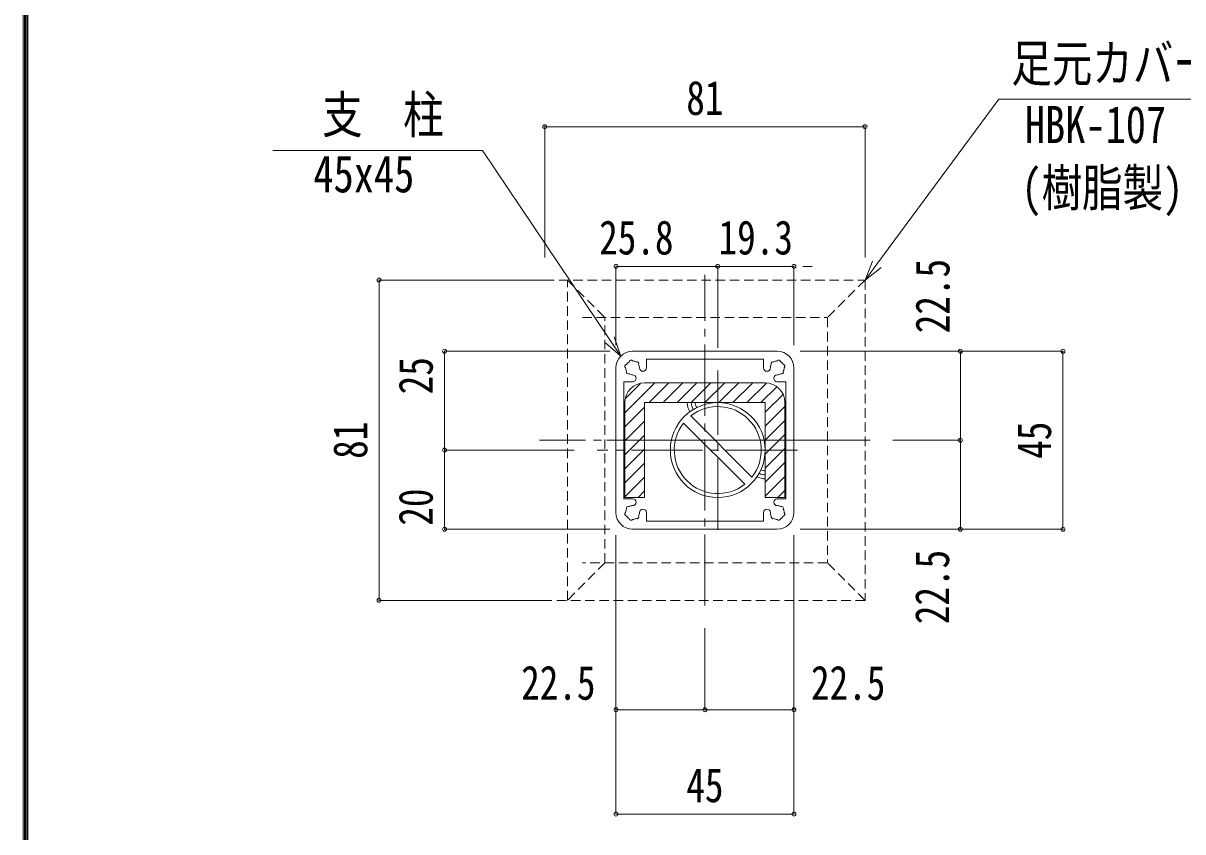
# Model space of a CAD drawing. Units: millimetres at full size; details may follow other scales. Extents: x -1601 to 2776, y -1131 to 1131.
# Drawn here: x -1601 to -1015, y -742 to -333 of the extents above; entities that cross this region are included whole.
import ezdxf
from ezdxf.enums import TextEntityAlignment as Align

# ---------------------------------------------------------------- set-up
doc = ezdxf.new("R2010")
doc.units = ezdxf.units.MM
doc.header["$LTSCALE"] = 4
doc.header["$PDMODE"] = 32
doc.header["$PDSIZE"] = 2
doc.linetypes.add('CHAIN2', pattern=[12, 9, -1, 1, -1])
doc.linetypes.add('DASHED1', pattern=[1.8, 1.2, -0.6])
for name, color, linetype, lineweight in [('0-0_0', 7, 'Continuous', 18), ('0-1_1手摺寸法', 3, 'Continuous', 18), ('0-3_2隠れ', 6, 'DASHED1', 18), ('0-6_3中心線', 2, 'CHAIN2', 18), ('0-7_41ｱﾙﾐ', 6, 'Continuous', 18), ('0-8_42ｱﾙﾐ部品', 6, 'Continuous', 18), ('1-1_WAKU', 7, 'Continuous', 18), ('1-2_アンカー', 4, 'Continuous', 9)]:
    doc.layers.add(name, color=color, linetype=linetype, lineweight=lineweight)
doc.styles.add('ＭＳ ゴシック', font='')
doc.styles.get('ＭＳ ゴシック').set_extended_font_data('MS Gothic')

msp = doc.modelspace()

# ---------------------------------------------------------------- linework, layer by layer
at = {"layer": '0-0_0'}
for points in [[(-1175.305, -462.858), (-1169.355, -454.82), (-1107.552, -371.342), (-995.728, -371.342)], [(-1298.845, -501.318), (-1304.43, -493.022), (-1368.856, -397.321), (-1474.89, -397.321)], [(-1167.202, -456.415), (-1175.305, -462.858), (-1171.508, -453.226)], [(-1306.652, -494.519), (-1298.845, -501.318), (-1302.207, -491.526)]]:
    msp.add_lwpolyline(points, dxfattribs=at)
at = {"layer": '0-1_1手摺寸法'}
for p, q in [((-1337.305, -451.358), (-1337.305, -385.289)), ((-1337.305, -385.289), (-1175.305, -385.289)), ((-1179.905, -385.289), (-1332.705, -385.289)), ((-1175.305, -451.358), (-1175.305, -385.289)), ((-1301.305, -495.758), (-1301.305, -455.908)), ((-1249.805, -455.908), (-1301.305, -455.908)), ((-1296.705, -455.908), (-1254.405, -455.908)), ((-1254.405, -455.908), (-1259.005, -455.908)), ((-1249.805, -497.051), (-1249.805, -455.908)), ((-1249.805, -497.051), (-1249.805, -455.908)), ((-1211.305, -495.758), (-1211.305, -455.908)), ((-1206.705, -455.908), (-1202.105, -455.908)), ((-1337.383, -462.858), (-1421.149, -462.858)), ((-1421.149, -624.858), (-1421.149, -462.858)), ((-1421.149, -467.458), (-1421.149, -620.258)), ((-1304.405, -498.858), (-1388.018, -498.858)), ((-1388.018, -498.858), (-1388.018, -548.858)), ((-1388.018, -544.258), (-1388.018, -503.458)), ((-1208.205, -498.858), (-1127.055, -498.858)), ((-1208.205, -498.858), (-1075.186, -498.858)), ((-1127.055, -543.858), (-1127.055, -498.858)), ((-1127.055, -503.458), (-1127.055, -539.258)), ((-1075.186, -588.858), (-1075.186, -498.858)), ((-1075.186, -503.458), (-1075.186, -584.258)), ((-1161.191, -543.858), (-1127.055, -543.858)), ((-1161.191, -543.858), (-1127.055, -543.858)), ((-1127.055, -588.858), (-1127.055, -543.858)), ((-1322.379, -548.858), (-1388.018, -548.858)), ((-1322.379, -548.858), (-1388.018, -548.858)), ((-1388.018, -588.858), (-1388.018, -548.858)), ((-1127.055, -548.458), (-1127.055, -584.258)), ((-1388.018, -553.458), (-1388.018, -584.258)), ((-1304.405, -588.858), (-1388.018, -588.858)), ((-1301.305, -591.958), (-1301.305, -732.95)), ((-1301.305, -591.958), (-1301.305, -680.23)), ((-1211.305, -591.958), (-1211.305, -732.95)), ((-1211.305, -591.958), (-1211.305, -680.23)), ((-1208.205, -588.858), (-1127.055, -588.858)), ((-1208.205, -588.858), (-1075.186, -588.858)), ((-1337.383, -624.858), (-1421.149, -624.858)), ((-1256.305, -638.972), (-1256.305, -680.23)), ((-1256.305, -638.972), (-1256.305, -680.23)), ((-1301.305, -680.23), (-1256.305, -680.23)), ((-1260.905, -680.23), (-1296.705, -680.23)), ((-1256.305, -680.23), (-1211.305, -680.23)), ((-1215.905, -680.23), (-1251.705, -680.23)), ((-1301.305, -732.95), (-1211.305, -732.95)), ((-1215.905, -732.95), (-1296.705, -732.95))]:
    msp.add_line(p, q, dxfattribs=at)
msp.add_lwpolyline([(-1211.305, -455.908), (-1249.805, -455.908), (-1211.305, -455.908)], dxfattribs=at)
for centre, radius, start, end in [((-1256.915, -524.858), 8.327, 180, 213.214), ((-1256.915, -524.858), 6.327, 180, 213.117), ((-1256.915, -524.858), 4.327, 180, 215.15), ((-1225.805, -555.072), 8.327, 240.328, 270), ((-1225.805, -555.072), 6.327, 240.966, 270), ((-1225.805, -555.072), 4.327, 239.984, 270)]:
    msp.add_arc(centre, radius, start, end, dxfattribs=at)
for p in [(-1337.305, -385.289), (-1175.305, -385.289), (-1301.305, -455.908), (-1249.805, -455.908), (-1211.305, -455.908), (-1421.149, -462.858), (-1388.018, -498.858), (-1127.055, -498.858), (-1075.186, -498.858), (-1127.055, -543.858), (-1388.018, -548.858), (-1388.018, -588.858), (-1127.055, -588.858), (-1075.186, -588.858), (-1421.149, -624.858), (-1301.305, -680.23), (-1256.305, -680.23), (-1211.305, -680.23), (-1301.305, -732.95), (-1211.305, -732.95)]:
    msp.add_point(p, dxfattribs=at)
at = {"layer": '0-3_2隠れ'}
for p, q in [((-1337.305, -462.858), (-1175.305, -462.858)), ((-1325.883, -462.858), (-1306.883, -481.858)), ((-1325.883, -624.858), (-1325.883, -462.858)), ((-1175.305, -462.858), (-1194.305, -481.858)), ((-1175.305, -462.858), (-1175.305, -624.858)), ((-1318.305, -481.858), (-1194.305, -481.858)), ((-1306.883, -605.858), (-1306.883, -481.858)), ((-1194.305, -481.858), (-1194.305, -605.858)), ((-1306.883, -605.858), (-1325.883, -624.858)), ((-1194.305, -605.858), (-1318.305, -605.858)), ((-1175.305, -624.858), (-1194.305, -605.858)), ((-1175.305, -624.858), (-1337.305, -624.858))]:
    msp.add_line(p, q, dxfattribs=at)
at = {"layer": '0-6_3中心線'}
for p, q in [((-1256.305, -627.472), (-1256.305, -460.244)), ((-1249.805, -589.165), (-1249.805, -508.551)), ((-1172.691, -543.858), (-1339.919, -543.858)), ((-1204.498, -543.858), (-1305.879, -543.858)), ((-1209.498, -548.858), (-1310.879, -548.858))]:
    msp.add_line(p, q, dxfattribs=at)
at = {"layer": '0-7_41ｱﾙﾐ'}
for p, q in [((-1232.524, -562.478), (-1263.425, -531.577)), ((-1236.185, -566.138), (-1267.086, -535.238))]:
    msp.add_line(p, q, dxfattribs=at)
msp.add_circle((-1249.805, -548.858), 24, dxfattribs=at)
for start, end in [(321.756, 128.244), (141.756, 308.244)]:
    msp.add_arc((-1249.805, -548.858), 22.003, start, end, dxfattribs=at)
at = {"layer": '0-8_42ｱﾙﾐ部品'}
for p, q in [((-1292.905, -498.858), (-1219.705, -498.858)), ((-1285.905, -502.858), (-1226.705, -502.858)), ((-1285.905, -502.858), (-1285.905, -507.258)), ((-1226.705, -502.858), (-1226.705, -507.258)), ((-1301.305, -507.258), (-1301.305, -580.458)), ((-1211.305, -507.258), (-1211.305, -580.458)), ((-1292.905, -514.258), (-1297.305, -514.258)), ((-1297.305, -514.258), (-1297.305, -573.458)), ((-1219.705, -514.258), (-1215.305, -514.258)), ((-1215.305, -514.258), (-1215.305, -573.458)), ((-1292.905, -573.458), (-1297.305, -573.458)), ((-1219.705, -573.458), (-1215.305, -573.458)), ((-1285.905, -584.858), (-1285.905, -580.458)), ((-1292.905, -588.858), (-1219.705, -588.858))]:
    msp.add_line(p, q, dxfattribs=at)
msp.add_lwpolyline([(-1285.905, -584.858), (-1226.705, -584.858), (-1226.705, -580.458)], dxfattribs=at)
for centre, radius, start, end in [((-1292.905, -507.258), 8.4, 90, 180), ((-1292.905, -507.258), 3.5, 120.359, 135), ((-1293.682, -504.36), 1, 105, 172.976), ((-1293.682, -504.36), 1, 37.024, 105), ((-1292.905, -507.258), 3.5, 75, 89.641), ((-1292.905, -507.258), 3.5, 60.359, 75), ((-1290.784, -505.136), 1, 45, 112.976), ((-1290.784, -505.136), 1, 337.024, 45), ((-1221.826, -505.136), 1, 135, 202.976), ((-1221.826, -505.136), 1, 67.024, 135), ((-1219.705, -507.258), 3.5, 105, 119.641), ((-1219.705, -507.258), 3.5, 90.359, 105), ((-1218.929, -504.36), 1, 75, 142.976), ((-1219.705, -507.258), 8.4, 0, 90), ((-1218.929, -504.36), 1, 7.024, 75), ((-1219.705, -507.258), 3.5, 45, 59.641), ((-1295.803, -506.481), 1, 165, 232.976), ((-1295.803, -506.481), 1, 97.024, 165), ((-1292.905, -507.258), 3.5, 180.359, 195), ((-1292.905, -507.258), 3.5, 195, 209.641), ((-1295.026, -509.379), 1, 157.024, 225), ((-1292.905, -507.258), 3.5, 135, 149.641), ((-1295.026, -509.379), 1, 225, 292.976), ((-1292.905, -507.258), 3.5, 240.359, 255), ((-1292.905, -507.258), 3.5, 15, 29.641), ((-1292.905, -507.258), 3.5, 0.359, 15), ((-1287.655, -507.258), 1.75, 180, 0), ((-1224.955, -507.258), 1.75, 180, 0), ((-1219.705, -507.258), 3.5, 165, 179.641), ((-1219.705, -507.258), 3.5, 150.359, 165), ((-1219.705, -507.258), 3.5, 285, 299.641), ((-1217.584, -509.379), 1, 247.024, 315), ((-1219.705, -507.258), 3.5, 30.359, 45), ((-1217.584, -509.379), 1, 315, 22.976), ((-1216.808, -506.481), 1, 15, 82.976), ((-1219.705, -507.258), 3.5, 330.359, 345), ((-1219.705, -507.258), 3.5, 345, 359.641), ((-1216.808, -506.481), 1, 307.024, 15), ((-1292.905, -507.258), 3.5, 255, 270), ((-1292.905, -512.508), 1.75, 270, 90), ((-1219.705, -512.508), 1.75, 90, 270), ((-1219.705, -507.258), 3.5, 270, 285), ((-1292.905, -575.208), 1.75, 270, 90), ((-1219.705, -575.208), 1.75, 90, 270), ((-1292.905, -580.458), 8.4, 180, 270), ((-1295.803, -581.234), 1, 127.024, 195), ((-1292.905, -580.458), 3.5, 165, 179.641), ((-1292.905, -580.458), 3.5, 150.359, 165), ((-1295.026, -578.336), 1, 135, 202.976), ((-1295.026, -578.336), 1, 67.024, 135), ((-1292.905, -580.458), 3.5, 105, 119.641), ((-1292.905, -580.458), 3.5, 90, 105), ((-1292.905, -580.458), 3.5, 345, 359.641), ((-1287.655, -580.458), 1.75, 0, 180), ((-1224.955, -580.458), 1.75, 0, 180), ((-1219.705, -580.458), 3.5, 180.359, 195), ((-1219.705, -580.458), 3.5, 75, 90), ((-1219.705, -580.458), 8.4, 270, 0), ((-1219.705, -580.458), 3.5, 60.359, 75), ((-1217.584, -578.336), 1, 45, 112.976), ((-1217.584, -578.336), 1, 337.024, 45), ((-1219.705, -580.458), 3.5, 15, 29.641), ((-1219.705, -580.458), 3.5, 0.359, 15), ((-1216.808, -581.234), 1, 345, 52.976), ((-1295.803, -581.234), 1, 195, 262.976), ((-1292.905, -580.458), 3.5, 210.359, 225), ((-1292.905, -580.458), 3.5, 225, 239.641), ((-1293.682, -583.356), 1, 187.024, 255), ((-1293.682, -583.356), 1, 255, 322.976), ((-1292.905, -580.458), 3.5, 270.359, 285), ((-1292.905, -580.458), 3.5, 285, 299.641), ((-1290.784, -582.579), 1, 247.024, 315), ((-1290.784, -582.579), 1, 315, 22.976), ((-1292.905, -580.458), 3.5, 330.359, 345), ((-1219.705, -580.458), 3.5, 195, 209.641), ((-1221.826, -582.579), 1, 157.024, 225), ((-1221.826, -582.579), 1, 225, 292.976), ((-1219.705, -580.458), 3.5, 240.359, 255), ((-1219.705, -580.458), 3.5, 255, 269.641), ((-1218.929, -583.356), 1, 217.024, 285), ((-1218.929, -583.356), 1, 285, 352.976), ((-1219.705, -580.458), 3.5, 300.359, 315), ((-1219.705, -580.458), 3.5, 315, 329.641), ((-1216.808, -581.234), 1, 277.024, 345)]:
    msp.add_arc(centre, radius, start, end, dxfattribs=at)
at = {"layer": '1-1_WAKU'}
for p, q in [((-1601.2, 1131.2), (-1601.2, -1131.2)), ((-1600.6, 1130.6), (-1600.6, -1130.6)), ((-1600, 1130), (-1600, -1130)), ((-1599.4, 1129.4), (-1599.4, -1129.4)), ((-1598.8, 1128.8), (-1598.8, -1128.8))]:
    msp.add_line(p, q, dxfattribs=at)
at = {"layer": '1-2_アンカー'}
for p, q in [((-1296.805, -530.037), (-1281.626, -514.858)), ((-1296.541, -522.702), (-1288.961, -515.122)), ((-1286.805, -514.858), (-1225.805, -514.858)), ((-1284.555, -524.858), (-1274.555, -514.858)), ((-1277.484, -524.858), (-1267.484, -514.858)), ((-1270.413, -524.858), (-1260.413, -514.858)), ((-1256.27, -524.858), (-1246.27, -514.858)), ((-1242.128, -524.858), (-1232.128, -514.858)), ((-1235.057, -524.858), (-1225.118, -514.918)), ((-1227.986, -524.858), (-1219.935, -516.807)), ((-1225.805, -529.748), (-1216.754, -520.696)), ((-1296.805, -572.858), (-1296.805, -524.858)), ((-1296.805, -537.108), (-1286.805, -527.108)), ((-1286.805, -572.858), (-1286.805, -524.858)), ((-1286.805, -524.858), (-1225.805, -524.858)), ((-1263.805, -524.858), (-1225.805, -524.858)), ((-1225.805, -524.858), (-1225.805, -572.858)), ((-1225.805, -536.819), (-1215.805, -526.819)), ((-1215.805, -524.858), (-1215.805, -572.858)), ((-1296.484, -543.858), (-1286.805, -534.179)), ((-1225.773, -543.858), (-1215.805, -533.89)), ((-1296.805, -544.179), (-1296.484, -543.858)), ((-1296.805, -551.25), (-1289.413, -543.858)), ((-1289.413, -543.858), (-1286.805, -541.25)), ((-1225.805, -543.89), (-1225.773, -543.858)), ((-1225.805, -550.961), (-1218.702, -543.858)), ((-1218.702, -543.858), (-1215.805, -540.961)), ((-1296.805, -558.321), (-1286.805, -548.321)), ((-1225.805, -558.032), (-1215.805, -548.032)), ((-1296.805, -565.392), (-1286.805, -555.392)), ((-1225.805, -565.103), (-1215.805, -555.103)), ((-1296.805, -572.464), (-1286.805, -562.464)), ((-1225.805, -572.174), (-1215.805, -562.174)), ((-1296.805, -572.858), (-1286.805, -572.858)), ((-1290.128, -572.858), (-1286.805, -569.534)), ((-1225.805, -572.858), (-1215.805, -572.858)), ((-1219.418, -572.858), (-1215.805, -569.245))]:
    msp.add_line(p, q, dxfattribs=at)
for points in [[(-1263.342, -524.858), (-1256.305, -517.821), (-1253.342, -514.858)], [(-1249.2, -524.858), (-1244.805, -520.464), (-1239.2, -514.858)]]:
    msp.add_lwpolyline(points, dxfattribs=at)
for centre, start, end in [((-1286.805, -524.858), 90, 180), ((-1225.805, -524.858), 0, 90)]:
    msp.add_arc(centre, 10, start, end, dxfattribs=at)

# ---------------------------------------------------------------- texts
at = {"layer": '0-0_0', "style": 'ＭＳ ゴシック', "width": 0.8}
for s, p in [('足元カバー', (-1101.303, -368.199)), ('支\u3000柱', (-1449.967, -394.178)), ('HBK-107', (-1094.463, -399.183)), ('45x45', (-1454.4, -424.111)), ('(樹脂製)', (-1096.194, -431.191))]:
    msp.add_text(s, height=18.77, dxfattribs=at).set_placement(p, align=Align.BOTTOM_LEFT)
at = {"layer": '0-1_1手摺寸法', "color": 7, "style": 'ＭＳ ゴシック', "width": 0.8}
for s, p in [('81', (-1265.726, -384.47)), ('25.8', (-1309.784, -455.089)), ('19.3', (-1249.397, -455.089)), ('22.5', (-1349.281, -680.313)), ('22.5', (-1202.642, -680.345)), ('45', (-1265.726, -732.132))]:
    msp.add_text(s, height=17.27, dxfattribs=at).set_placement(p, align=Align.BOTTOM_LEFT)
for s, p in [('22.5', (-1127.393, -489.752)), ('25', (-1388.836, -520.633)), ('81', (-1421.968, -553.278)), ('45', (-1076.005, -553.278)), ('20', (-1388.836, -587.091)), ('22.5', (-1127.588, -636.911))]:
    msp.add_text(s, height=17.27, rotation=90, dxfattribs=at).set_placement(p, align=Align.BOTTOM_LEFT)

doc.saveas('drawing.dxf')
